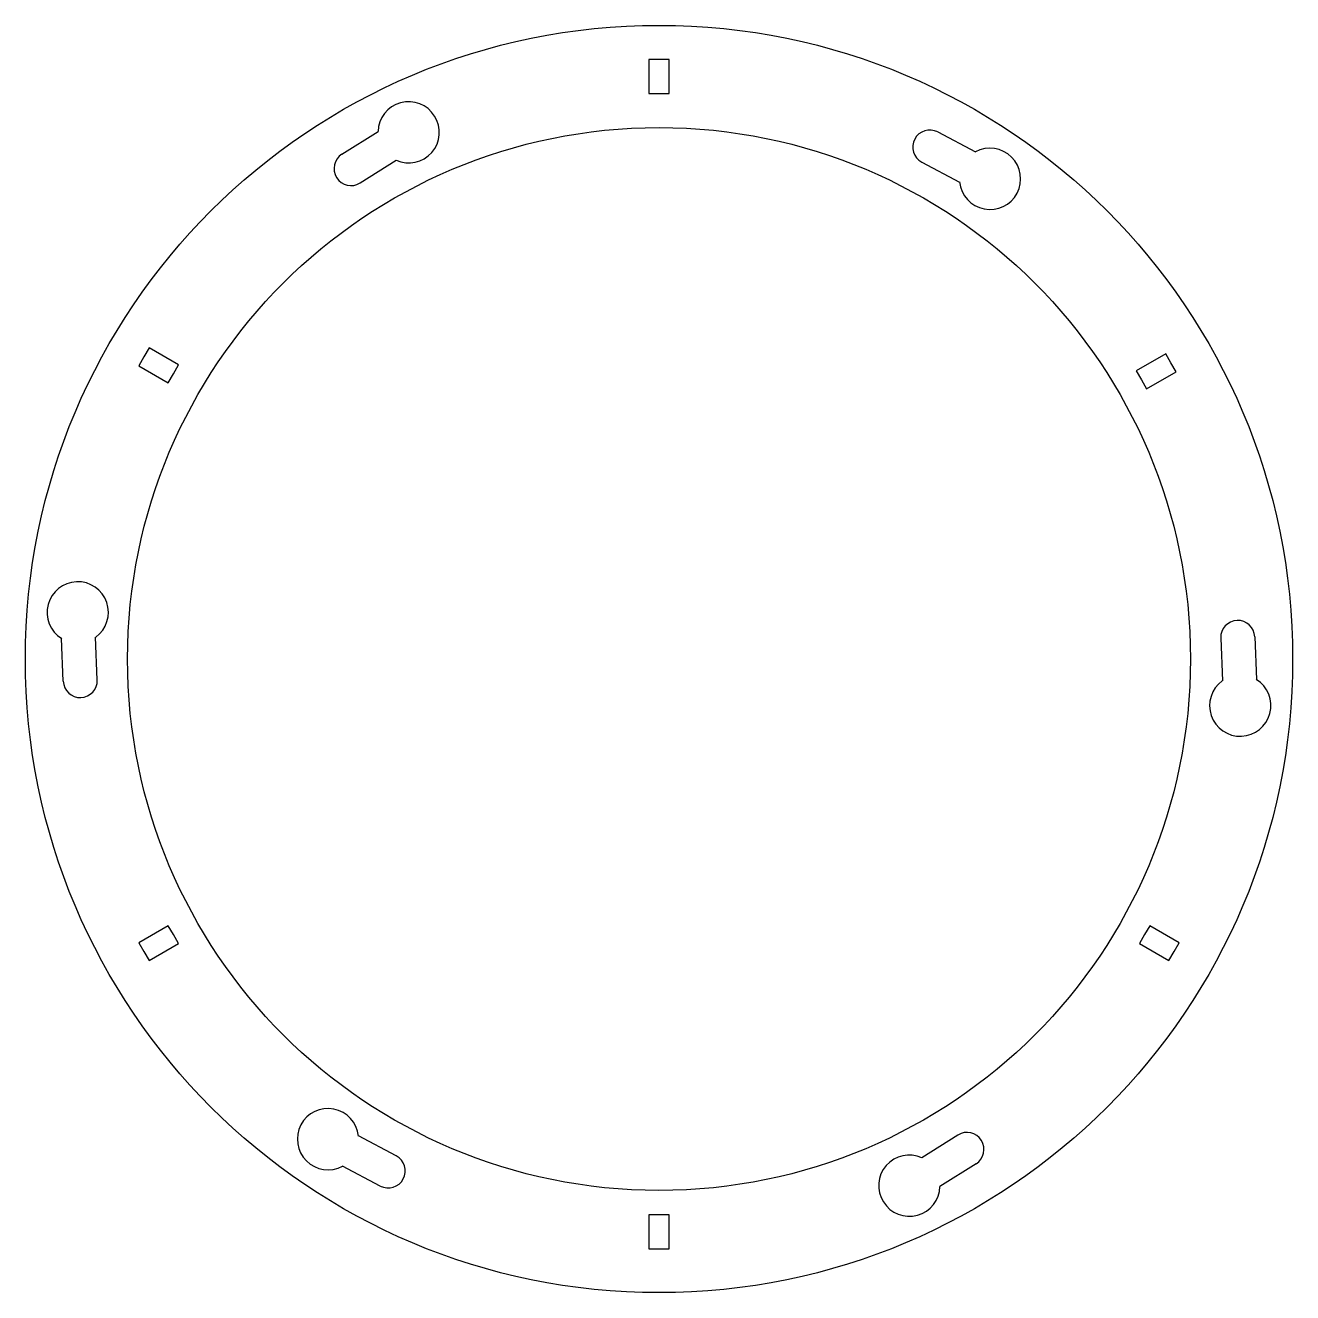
# Model space of a CAD drawing. Extents: x -93 to 93, y -93 to 93.
import ezdxf

# ---------------------------------------------------------------- set-up
doc = ezdxf.new("R2010")
doc.units = 0
doc.header["$MEASUREMENT"] = 0
doc.layers.add('MODELSKETCH_VISIBLE', color=7, linetype='CONTINUOUS')

msp = doc.modelspace()

# ---------------------------------------------------------------- linework, layer by layer
at = {"layer": 'MODELSKETCH_VISIBLE'}
for p, q in [((0, 88), (-1.5, 88)), ((-1.5, 88), (-1.5, 83)), ((1.5, 88), (0, 88)), ((1.5, 83), (1.5, 88)), ((-1.5, 83), (0, 83)), ((0, 83), (1.5, 83)), ((-46.53, 74.1), (-41.23, 77.43)), ((40.91, 77.35), (46.44, 74.42)), ((-43.88, 69.87), (-38.58, 73.19)), ((38.57, 72.93), (44.1, 70)), ((-74.85, 45.65), (-75.6, 44.35)), ((-70.52, 43.15), (-74.85, 45.65)), ((74.38, 44.77), (70.05, 42.27)), ((75.13, 43.47), (74.38, 44.77)), ((-75.6, 44.35), (-76.35, 43.05)), ((-76.35, 43.05), (-72.02, 40.55)), ((-71.27, 41.85), (-70.52, 43.15)), ((75.88, 42.17), (75.13, 43.47)), ((-72.02, 40.55), (-71.27, 41.85)), ((70.05, 42.27), (70.8, 40.97)), ((70.8, 40.97), (71.55, 39.67)), ((71.55, 39.67), (75.88, 42.17)), ((-87.44, -3.25), (-87.67, 3)), ((-82.44, -3.06), (-82.68, 3.19)), ((82.44, 3.06), (82.68, -3.19)), ((87.44, 3.25), (87.67, -3)), ((-72.02, -39.14), (-76.35, -41.64)), ((-71.27, -40.44), (-72.02, -39.14)), ((-70.52, -41.74), (-71.27, -40.44)), ((71.27, -40.44), (70.52, -41.74)), ((72.02, -39.14), (71.27, -40.44)), ((76.35, -41.64), (72.02, -39.14)), ((-76.35, -41.64), (-75.6, -42.94)), ((-74.85, -44.24), (-70.52, -41.74)), ((70.52, -41.74), (74.85, -44.24)), ((75.6, -42.94), (76.35, -41.64)), ((-75.6, -42.94), (-74.85, -44.24)), ((74.85, -44.24), (75.6, -42.94)), ((-38.57, -72.93), (-44.1, -70)), ((43.88, -69.87), (38.58, -73.19)), ((46.53, -74.1), (41.23, -77.43)), ((-40.91, -77.35), (-46.44, -74.42)), ((-1.5, -81.59), (-1.5, -86.59)), ((0, -81.59), (-1.5, -81.59)), ((1.5, -81.59), (0, -81.59)), ((1.5, -86.59), (1.5, -81.59)), ((-1.5, -86.59), (0, -86.59)), ((0, -86.59), (1.5, -86.59))]:
    msp.add_line(p, q, dxfattribs=at)
for radius in [93, 78]:
    msp.add_circle((0, 0), radius, dxfattribs=at)
for centre, radius, start, end in [((-36.74, 77.3), 4.5, 245.8776, 178.3796), ((39.74, 75.14), 2.5, 62.1286, 242.1286), ((48.58, 70.47), 4.5, 185.8776, 118.3796), ((-45.2, 71.98), 2.5, 122.1286, 302.1286), ((-85.31, 6.84), 4.5, 305.8776, 238.3796), ((84.94, 3.16), 2.5, 2.1286, 182.1286), ((-84.94, -3.16), 2.5, 182.1286, 2.1286), ((85.31, -6.84), 4.5, 125.8776, 58.3796), ((-48.58, -70.47), 4.5, 5.8776, 298.3796), ((45.2, -71.98), 2.5, 302.1286, 122.1286), ((-39.74, -75.14), 2.5, 242.1286, 62.1286), ((36.74, -77.3), 4.5, 65.8776, 358.3796)]:
    msp.add_arc(centre, radius, start, end, dxfattribs=at)

doc.saveas('drawing.dxf')
